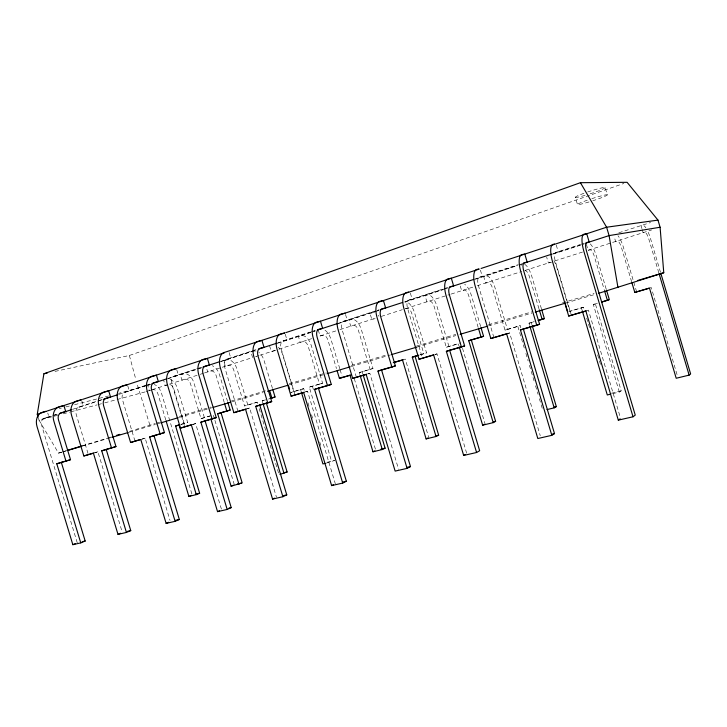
<?xml version="1.0" encoding="UTF-8"?>
<svg xmlns="http://www.w3.org/2000/svg" width="727" height="727" viewBox="0 0 727 727"><rect width="100%" height="100%" fill="white"/><g stroke="black" fill="none" stroke-linecap="round" stroke-linejoin="round"><path stroke-width="0.55" stroke-dasharray="3.63 2.73" d="M612.77 393.643L619.34 392.044L621.203 390.853L595.34 303.795L597.494 303.168M326.223 463.126L334.684 460.445L325.923 462.572M586.734 310.765L588.434 310.156L620.622 418.47M649.493 288.156L651.228 287.528L677.791 377.113M619.34 392.044L593.332 304.495L595.34 303.795M54.998 371.397L129.361 355.476L623.884 183.431M506.646 333.947L509.618 332.911L540.261 435.709M568.768 311.647L583.481 307.248L584.126 309.411M529.629 325.387L528.983 323.215L534.29 321.561M435.319 354.449L436.982 353.885L466.807 453.675M505.029 330.185L507.419 329.376L495.014 287.783A13.513 5.125 72.9 0 0 486.218 276.006L483.682 276.533L485.618 283.039L488.144 282.476A6.752 2.563 72.9 0 1 492.561 288.365L505.029 330.185L520.187 325.669L520.832 327.841M368.007 373.878L369.816 373.278L398.587 469.297M448.932 346.397L436.9 306.122A13.077 5.607 72.7 0 0 427.767 294.917L425.004 295.525L426.885 301.823L429.639 301.178A6.543 2.799 72.7 0 1 434.219 306.776L446.314 347.27L460.909 342.917M305.594 391.898L307.53 391.262L335.32 483.773M402.504 360.01L405.284 359.102L428.766 437.59M419.661 355.021L426.567 352.904L414.672 313.137A12.913 5.78 72.7 0 0 405.412 302.141M245.544 409.31L249.615 407.983L276.478 497.241M359.247 372.597L373.006 368.489L361.446 329.931A12.523 6.17 72.6 0 0 351.932 319.444L348.915 320.153L350.714 326.178L353.731 325.442A6.261 3.081 72.6 0 1 358.502 330.676L370.116 369.434L359.247 372.597L359.892 374.768M370.116 369.434L373.006 368.489M77.271 542.842L41.666 425.422A6.27 4.707 70.9 0 1 44.429 418.189L51.771 415.808M52.817 415.471L57.015 414.108M88.022 453.457L76.199 414.39A6.425 4.644 71.2 0 1 78.843 407.038L102.998 399.205M134.977 441.08L122.445 399.614A6.634 4.535 71.5 0 1 124.935 392.098L145.427 385.455M146.5 385.11L149.735 384.065M184.413 425.64L171.808 383.847A6.861 4.398 71.7 0 1 174.116 376.168L202.006 367.126M237.965 411.346L224.607 366.981A7.097 4.235 72 0 1 226.688 359.129L251.424 351.114M252.496 350.768L256.795 349.369M295.026 394.87L281.213 348.896A7.352 4.044 72.2 0 1 283.039 340.863L310.411 331.994M311.465 331.657L315.682 330.294M356.348 377.168L342.053 329.467A7.624 3.808 72.4 0 1 343.589 321.252L378.912 309.802M421.796 355.921L407.62 308.521A7.915 3.517 72.5 0 1 408.801 300.115L442.943 289.055M444.006 288.71L448.277 287.329M493.878 337.455L478.493 285.875A8.233 3.172 72.7 0 1 479.266 277.287L517.888 264.773M571.331 315.091L555.346 261.329A8.579 2.744 72.9 0 1 555.619 252.542L580.246 244.563M581.309 244.217L584.526 243.181M57.342 414.281L39.058 420.197L38.467 418.225M72.964 409.219L96.936 401.458M97.991 401.113L102.18 399.759M118.892 394.343L149.753 384.356M167.828 378.494L201.906 367.462M221.162 361.228L256.513 349.778M277.569 342.962L315.282 330.749M337.628 323.515L376.059 311.065M377.122 310.72L379.258 310.029M404.785 301.769L443.025 289.382M444.088 289.037L448.332 287.665M474.913 279.059L517.588 265.237M518.651 264.892L521.85 263.856M552.956 253.787L580.682 244.808M145.591 385.955L118.501 393.407M151.952 389.89L149.289 390.59L147.69 385.283L149.817 384.592M167.783 378.776L201.742 367.789M220.554 361.692L256.086 350.196M277.069 343.408L315.136 331.085M338.346 323.57L374.178 311.974M375.232 311.629L379.439 310.275M404.712 302.096L447.114 288.365M475.358 279.223L517.615 265.546M552.82 254.15L583.963 244.072M618.822 232.794L650.565 222.517M309.293 387.127L322.588 383.165L311.356 345.734A12.15 6.498 72.4 0 0 301.623 335.72L298.443 336.483L300.196 342.335L303.377 341.536A6.07 3.253 72.4 0 1 308.248 346.543L319.544 384.147L309.293 387.127L331.721 461.799M319.544 384.147L322.588 383.165M303.722 388.654L290.6 392.571L303.722 388.654L304.368 390.826M192.446 424.595L195.618 423.577L221.617 509.8M145.1 391.926L102.607 403.43M146.145 391.589L168.364 384.492M169.409 384.156L199.107 374.659M200.179 374.314L203.396 373.287M204.469 372.942L221.199 367.598M222.235 367.262L252.605 357.548L250.897 351.877L253.387 351.259M255.722 356.557L258.839 355.558M259.884 355.221L277.732 349.514M278.805 349.178L311.692 338.655M318.262 330.067L320.044 335.983L339.082 329.894M340.136 329.558L374.959 318.426M381.275 316.409L402.331 309.675M405.502 308.657L450.077 294.408M451.131 294.072L473.123 287.038M477.285 285.702L521.704 271.498M524.903 270.48L550.53 262.283M554.828 260.911L582.772 251.978M586.398 244.363L588.152 250.252L651.61 229.959M247.798 404.921L237.038 369.189A11.596 6.934 72.2 0 0 227.051 359.847L223.671 360.692L225.352 366.263L228.723 365.399A5.798 3.462 72.2 0 1 233.74 370.061L244.545 405.966L257.231 402.176L257.876 404.321M140.793 439.544L145.155 438.145L170.027 520.45M257.231 402.176L244.545 405.966M262.847 402.994L262.193 400.831L265.4 399.805M181.014 424.45L187.657 422.423L177.279 388.045A11.159 7.234 72 0 0 168.073 379.085M204.369 417.562L193.891 382.802A11.278 7.152 72 0 0 183.786 373.842L180.296 374.723L181.932 380.148L185.412 379.24A5.643 3.58 72 0 1 190.483 383.72L201.006 418.634L213.293 414.963L214.592 419.261M93.429 453.212L97.9 451.785L122.009 531.446M57.687 415.281L39.058 420.197L58.514 453.13L61.74 452.139M62.813 451.812L66.039 450.822M82.16 445.887L106.887 438.308M107.959 437.972L111.186 436.991M129.461 431.384L155.324 423.514M156.414 423.187L159.676 422.223M179.278 416.407L210.848 407.047M231.54 400.913L266.373 390.581M289.237 383.801L326.259 372.824M351.295 365.399L386.137 355.067M416.616 346.034L455.811 334.411M488.48 324.724L532.028 311.81M562.507 302.768L594.086 293.408M58.514 453.13L61.777 452.167M62.867 451.84L66.13 450.876M82.46 446.051L110.758 437.672M129.261 432.202L155.387 424.468M156.478 424.15L159.74 423.178M179.333 417.389L211.984 407.72M231.577 401.931L263.138 392.589M289.264 384.856L326.269 373.905M351.305 366.499L390.49 354.903M416.607 347.179L455.793 335.583M488.453 325.923L531.982 313.037M565.724 303.059L595.113 294.362M181.177 424.314L187.657 422.423M420.279 354.74L426.567 352.904M507.419 329.376L520.187 325.669M583.481 307.248L569.841 311.22L557.046 268.208A13.977 4.562 73 0 0 553.738 260.33M201.006 418.634L209.949 416.035M262.193 400.831L268.636 398.959M446.314 347.27L458.337 343.771L458.982 345.943M528.983 323.215L534.036 321.743M593.332 304.495L597.658 303.241M94.719 452.703L97.9 451.785M142.101 439.026L145.155 438.145M192.355 424.513L195.618 423.577M247.498 408.592L249.615 407.983M305.449 391.862L307.53 391.262M367.744 373.878L369.816 373.278M434.9 354.485L436.982 353.885M507.519 333.511L509.618 332.911M63.167 413.836L69.737 412.109M70.828 411.818L97.127 404.875M98.218 404.594L101.507 403.721M167.864 384.801L165.229 385.492L163.611 380.13M44.429 418.189L48.963 416.989L47.755 413.009M78.843 407.038L83.314 405.866L81.469 399.75M59.223 408.629L61.413 408.065M65.803 406.938L70.201 405.811M74.59 404.685L108.623 395.942M124.935 392.098L129.306 390.972L127.398 384.656M147.69 385.283L151.252 384.365M174.116 376.168L178.36 375.087L176.397 368.562M226.688 359.129L230.786 358.111L229.05 352.322M320.044 335.983L323.151 335.22A6.143 3.19 72.5 0 1 327.995 340.309L336.474 368.58M611.38 393.243L621.203 390.853M283.039 340.863L286.956 339.918L285.157 333.929M405.375 308.775L407.265 308.33A6.461 2.89 72.7 0 1 411.909 313.819L423.859 353.804M343.589 321.252L347.279 320.389L345.416 314.173M408.801 300.115L412.227 299.36L410.292 292.899M479.266 277.287L482.355 276.642L480.311 269.79M550.639 262.502L548.385 262.974L546.668 257.204M523.167 264.055L520.796 264.519L521.641 267.363M588.152 250.252L590.224 249.852A7.134 2.09 73 0 1 594.295 256.249L604.21 289.637M555.619 252.542L558.318 252.042L556.2 244.899M149.88 425.122L137.076 383.956M293.735 391.562L282.685 354.785A11.941 6.67 72.3 0 0 278.405 347.242M269.581 345.825L271.307 351.568L274.561 350.75A5.97 3.335 72.3 0 1 276.414 351.105M272.471 388.445L264.11 360.647A11.796 6.779 72.3 0 0 258.903 352.395M259.166 408.61L278.841 474.004M227.56 401.495L219.499 374.723A11.468 7.025 72.1 0 0 212.311 365.717M224.243 402.513L216.146 375.614A5.734 3.517 72.1 0 0 211.112 371.024L207.686 371.915L206.032 366.399M214.91 420.342L234.348 484.818M184.258 423.505L173.835 388.972A5.58 3.617 72 0 0 169.218 384.492M191.892 493.96L161.43 393.043A11.041 7.306 71.9 0 0 154.188 384.474M165.765 419.87L157.95 393.989A5.516 3.653 71.9 0 0 152.843 389.654M362.164 371.642L362.809 373.805M354.285 378.667L375.486 449.368M339.8 368.743L331.039 339.527A12.295 6.37 72.5 0 0 324.024 329.658M340.127 369.825L342.072 376.313M312.374 386.137L313.664 390.444M307.966 402.785L309.266 407.129M311.556 414.744L312.864 419.088M319.716 441.916L321.025 446.269M300.615 389.654L301.26 391.808M606.173 289.01L596.313 255.813A14.267 4.18 73 0 0 590.088 243.772M583.926 193.3A15.676 1.245 -18 0 0 575.339 197.308L577.492 204.532M586.698 318.062L589.915 328.877M597.63 354.831L600.847 365.645M581.418 307.966L582.391 311.229M541.451 308.839L531.737 276.196A13.786 4.798 72.9 0 0 524.521 264.255M538.961 308.721L529.438 276.723A6.888 2.399 72.9 0 0 525.139 270.653M531.273 322.443L531.91 324.596M517.851 326.459L524.276 348.024M525.885 353.422L528.129 360.974M529.42 365.281L534.236 381.457M535.526 385.773L538.089 394.407M539.379 398.714L542.596 409.501M480.674 326.596L471.323 295.253A13.331 5.325 72.8 0 0 464.662 284.266M478.166 327.377L468.77 295.871A6.67 2.663 72.8 0 0 464.28 290.109L461.663 290.7L460.073 285.347M462.517 348.315L485.091 423.914M660.498 272.252L650.556 238.701A14.667 3.626 73.1 0 0 647.321 230.359M658.807 272.789L648.802 239.047A7.334 1.817 73.1 0 0 644.94 232.367L643.131 232.676L642.232 229.641M641.932 228.632L641.032 225.606L642.859 225.334A14.667 3.626 73.1 0 1 645.903 227.896M636.616 291.791L623.402 247.262A14.467 3.908 73.1 0 0 617.977 235.721M587.689 191.983A15.676 1.245 -18 0 1 605.155 187.602L607.318 194.891A15.676 1.145 -17.9 0 1 592.832 200.752M631.636 281.776L621.512 247.653A7.234 1.954 73.1 0 0 617.55 241.119L615.605 241.473L614.124 236.493M129.361 355.476L135.885 379.567M605.155 187.602A15.676 1.245 -18 0 1 588.788 194.227M585.053 195.354A15.676 1.245 -18 0 1 575.339 197.308M591.833 198.671A15.676 1.145 -17.9 0 1 607.309 194.872M589.015 201.952A15.676 1.145 -17.9 0 1 577.483 204.523A15.676 1.145 -17.9 0 1 587.943 199.98M374.569 312.719A12.677 6.016 72.6 0 0 372.933 312.655L369.979 313.337L371.806 319.435L374.75 318.726A6.334 3.008 72.6 0 1 375.15 318.68M378.113 315.236A12.677 6.016 72.6 0 1 378.967 316.3M551.284 262.611A6.988 2.281 73 0 1 551.648 262.838M254.214 351.059A11.796 6.779 72.3 0 1 256.031 351.023M255.913 356.712A5.898 3.39 72.3 0 1 256.358 356.648"/><path stroke-width="1.09" d="M38.167 417.234L37.268 414.272L43.902 373.769L580.419 182.695L627.101 182.313L657.98 220.117L660.098 227.251L663.76 272.743L598.385 293.399M633.017 416.789L635.253 415.117L586.598 251.342A8.715 2.563 72.9 0 1 586.662 242.482L589.197 242.046L586.734 233.749L584.181 234.13A17.439 5.134 72.9 0 0 584.017 251.851L633.017 416.789L618.304 420.142L585.88 311.074L568.687 316.036L552.584 261.893A17.157 5.498 72.9 0 1 553.174 244.317L554.992 244.027M631.954 282.839L634.798 292.436L649.493 288.156L676.201 378.258L689.132 375.123L690.65 373.987L660.825 273.334M618.304 420.142L619.849 419.025M551.82 435.328L554.51 433.601L523.331 328.949L539.579 324.26L523.84 271.389A8.433 2.926 72.8 0 1 524.321 262.683L527.193 262.129L524.803 254.096L521.913 254.595A16.875 5.852 72.8 0 0 520.914 272.016L536.762 325.251L520.423 329.967L551.82 435.328L537.816 438.526L506.646 333.947L490.825 338.509L475.331 286.583A16.467 6.334 72.7 0 1 476.912 269.399L478.984 268.999M476.585 452.503L479.656 450.731L449.631 350.232L464.626 345.898L449.468 295.144A8.106 3.317 72.6 0 1 450.413 286.638L453.639 285.947L451.34 278.232L448.096 278.868A16.212 6.634 72.6 0 0 446.169 295.907L461.418 346.997L446.36 351.341L476.585 452.503L463.672 455.447L433.646 355.012L419.043 359.229L404.13 309.348A15.83 7.034 72.5 0 1 406.538 292.536L409.11 292M547.013 409.583L554.183 407.847L556.337 406.611L532.237 325.678M463.672 455.447L465.244 454.566M407.093 468.37L410.482 466.57L381.53 369.898L395.397 365.89L380.794 317.09A7.797 3.635 72.5 0 1 382.12 308.766L385.655 307.957L383.438 300.542L379.885 301.296A15.594 7.279 72.5 0 0 377.177 317.963L391.88 367.071L377.958 371.088L407.093 468.37L395.143 471.096L366.19 374.487L352.668 378.385L338.282 330.394A15.24 7.606 72.4 0 1 341.399 313.955L345.098 313.137M459.31 347.024L482.646 425.195L493.215 422.632L495.614 421.36L471.296 339.891L483.573 336.319L480.992 327.677M482.646 425.195L484.282 424.341M342.708 483.073L346.361 481.247L318.408 388.118L331.276 384.401L317.172 337.41A7.506 3.908 72.3 0 1 318.835 329.267L322.624 328.377L320.48 321.225L316.681 322.079A15.022 7.806 72.3 0 0 313.31 338.373L327.495 385.655L314.582 389.381L342.708 483.073L331.621 485.6L303.668 392.535L291.109 396.151L277.214 349.905A14.694 8.088 72.2 0 1 280.931 333.829L284.857 332.93L224.652 352.331A14.186 8.479 72 0 0 220.426 368.062L233.858 412.682L245.544 409.31L272.57 499.086L282.894 496.723L286.765 494.887L259.739 405.057L271.707 401.604L258.085 356.285A7.243 4.126 72.1 0 1 260.021 348.324L264.019 347.352L261.947 340.454L257.94 341.39A14.485 8.251 72.1 0 0 254.014 357.33L267.718 402.903L255.704 406.375L282.894 496.723M393.271 362.7L402.504 360.01L426.113 438.908L436.036 436.5L438.654 435.191L415.044 356.257L418.189 355.349M331.621 485.6L333.466 484.691M426.113 438.908L427.885 438.027M337.128 370.761L339.409 378.367L350.032 375.277L372.969 451.794L382.302 449.531L385.11 448.195L363.137 374.878M272.57 499.086L274.524 498.159M372.969 451.794L374.868 450.904M227.169 509.445L231.222 507.6L205.069 420.842L216.237 417.616L203.051 373.869A6.997 4.307 71.9 0 1 205.232 366.081L209.394 365.036L207.386 358.384L203.215 359.383A13.995 8.615 71.9 0 0 198.807 374.968L212.066 418.97L200.861 422.205L227.169 509.445L217.546 511.644L191.383 424.941L180.478 428.085L167.474 384.983A13.713 8.806 71.7 0 1 172.135 369.598L176.397 368.562M217.546 511.644L219.581 510.727M175.134 521.332L179.333 519.478L153.997 435.591L164.438 432.574L151.67 390.281A6.77 4.453 71.6 0 1 154.051 382.666L158.359 381.566L156.414 375.123L152.097 376.186A13.531 8.915 71.6 0 0 147.281 391.435L160.122 433.964L149.653 436.982L175.134 521.332L166.129 523.385L140.793 439.544L130.587 442.489L117.992 400.804A13.268 9.069 71.5 0 1 123.017 385.746L127.398 384.656M279.868 474.367L287.12 471.996L266.373 403.031M166.129 523.385L168.664 522.277M126.434 532.446L130.751 530.601L106.178 449.395L115.966 446.569L103.588 405.639A6.552 4.58 71.4 0 1 106.142 398.187L110.559 397.042L108.677 390.808L104.252 391.917A13.104 9.16 71.4 0 0 99.09 406.838L111.54 447.986L101.725 450.822L126.434 532.446L118.001 534.372L93.429 453.212L83.859 455.974L71.637 415.617A12.859 9.278 71.2 0 1 76.98 400.886L81.469 399.75L47.155 411.019M210.93 419.27L231.104 486.199L242.173 482.91L221.026 412.718L230.141 410.064L227.878 402.567M118.001 534.372L120.6 533.264M231.104 486.199L233.531 485.163M80.761 542.878L85.177 541.033L61.322 462.345L70.519 459.691L58.505 420.042A6.343 4.68 71 0 1 61.204 412.745L65.712 411.564L63.885 405.53L59.369 406.675A12.695 9.36 71 0 0 53.907 421.278L65.984 461.136L56.779 463.79L80.761 542.878L72.836 544.687L37.05 426.667A12.541 9.424 70.9 0 1 42.611 412.191L46.246 411.255M196.308 494.633L199.634 493.242L179.024 424.941L175.607 426.022L196.308 494.633L188.875 496.432L166.092 420.942M72.836 544.687L75.499 543.578M188.875 496.432L191.383 495.396M568.687 316.036L586.298 310.765M634.798 292.436L649.138 288.137M536.762 325.251L539.579 324.26M601.992 301.978L609.353 299.715L606.491 290.082M520.423 329.967L523.331 328.949M490.825 338.509L507.519 333.511M461.418 346.997L464.626 345.898M538.089 320.571L544.369 318.626L541.779 309.92M446.36 351.341L449.631 350.232M419.043 359.229L433.865 354.785M391.88 367.071L395.397 365.89M493.215 422.632L468.761 340.736L483.573 336.319M377.958 371.088L381.53 369.898M468.761 340.736L471.296 339.891M352.668 378.385L366.708 374.169M314.582 389.381L318.408 388.118M436.036 436.5L412.3 357.166L415.044 356.257M327.495 385.655L331.276 384.401M37.268 414.272L46.164 411.346M82.514 399.405L224.479 352.759M285.902 332.584L408.91 292.172M409.973 291.818L478.957 269.154M481.083 268.454L554.819 244.236M555.891 243.881L606.6 227.215L657.98 220.117M291.109 396.151L304.404 392.162M255.704 406.375L259.739 405.057M267.718 402.903L271.707 401.604M59.432 413.599L71.928 409.555M103.225 399.423L117.856 394.679M151.898 383.656L166.783 378.84M202.969 367.117L220.09 361.573M258.658 349.087L276.533 343.298M317.372 330.067L337.628 323.515M380.321 309.684L402.658 302.45M449.395 287.319L473.85 279.395M522.922 263.51L551.884 254.132M585.998 243.082L609.09 235.603L660.098 227.251M200.861 422.205L205.069 420.842M212.066 418.97L216.237 417.616M233.858 412.682L246.435 408.901M339.409 378.367L350.868 374.932M160.122 433.964L164.438 432.574M269.717 398.641L275.042 396.997L272.798 389.508M180.478 428.085L191.265 424.832M111.54 447.986L115.966 446.569M238.947 484.291L217.7 413.781L230.141 410.064M130.587 442.489L140.066 439.608M149.653 436.982L153.997 435.591M56.779 463.79L61.322 462.345M65.984 461.136L70.519 459.691M83.859 455.974L93.656 453.012M101.725 450.822L106.178 449.395M217.7 413.781L221.026 412.718M67.111 450.495L82.16 445.887M116.556 435.337L119.782 434.355M637.634 280.495L663.76 272.743M67.22 450.558L81.369 446.369M111.849 437.354L128.179 432.52M160.831 422.86L178.242 417.707M213.075 407.402L230.486 402.249M267.5 391.299L288.174 385.183M327.359 373.587L350.214 366.826M391.58 354.585L416.607 347.179M460.146 334.293L487.363 326.241M535.254 312.074L565.724 303.059M270.762 398.242L275.042 396.997M394.034 362.373L403.24 359.692M539.334 320.098L544.369 318.626M601.802 301.914L608.272 300.033M175.607 426.022L179.932 424.768M412.3 357.166L418.607 355.33M195.399 494.269L199.634 493.242M237.284 484.1L241.191 483.146M285.048 472.495L287.12 471.996M380.975 449.204L385.11 448.195M435.355 435.991L438.654 435.191M493.515 421.869L495.614 421.36M554.292 407.102L556.337 406.611M325.123 463.399L322.924 463.926L301.587 392.889M610.571 394.17L607.29 394.97L582.391 311.229M82.215 541.715L85.177 541.033M127.598 531.319L130.751 530.601M175.343 520.396L179.333 519.478M229.087 508.091L231.222 507.6M283.675 495.596L286.765 494.887M343.053 482.001L346.361 481.247M407.238 467.316L410.482 466.57M552.366 434.092L554.51 433.601M43.902 373.769L47.228 373.06M580.419 182.695L606.6 227.215L609.09 235.603L617.977 287.601M288.646 386.046L289.619 389.308M269.599 390.499L271.862 398.023M263.174 404.085L284.012 473.368M224.57 403.585L226.842 411.118M360.219 375.85L382.302 449.531M604.528 290.709L607.408 300.405M565.461 304.386L567.396 310.865M539.28 309.793L542.133 319.389M529.947 326.478L554.183 407.847M478.493 328.459L481.083 337.155M659.125 273.879L689.132 375.123"/></g></svg>
